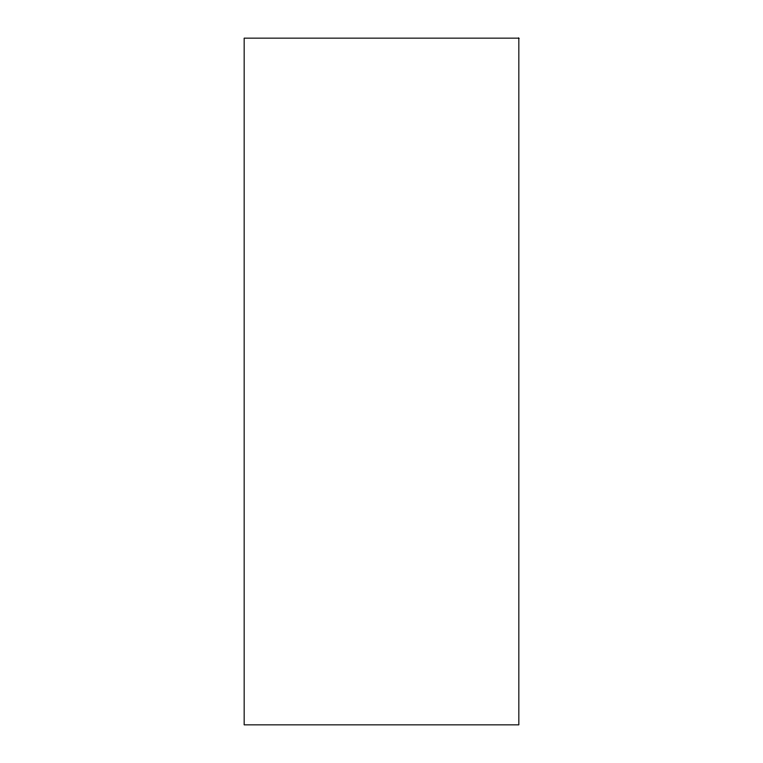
<?xml version="1.0" encoding="UTF-8"?>
<svg xmlns="http://www.w3.org/2000/svg" width="763" height="763" viewBox="0 0 763 763"><rect width="100%" height="100%" fill="white"/><g stroke="black" fill="none" stroke-linecap="round" stroke-linejoin="round"><path stroke-width="1.14" d="M518.84 38.15L244.16 38.15L244.16 724.85L518.84 724.85L518.84 38.15"/></g></svg>
